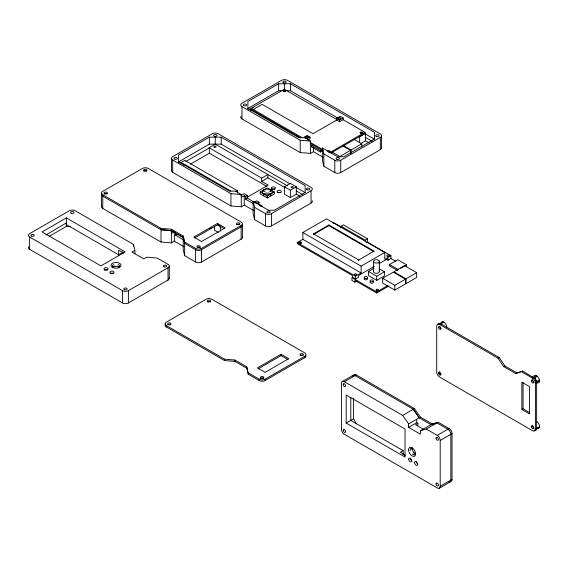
<?xml version="1.0" encoding="UTF-8"?>
<svg xmlns="http://www.w3.org/2000/svg" width="568" height="568" viewBox="0 0 568 568"><rect width="100%" height="100%" fill="white"/><g stroke="black" fill="none" stroke-linecap="round" stroke-linejoin="round"><path stroke-width="0.85" d="M346.182 423.082L346.182 395.023L405.019 429.053L405.019 457.048L346.182 423.082L353.573 418.815L353.573 398.026M350.797 420.419L350.797 397.621M534.076 430.196L535.78 430.203L536.646 428.286L536.646 382.541L535.163 378.728L522.737 371.096L515.645 373.517L503.816 366.687L497.902 358.124L439.667 324.498A4.111 2.371 60 0 0 436.707 326.209L436.707 371.955A4.111 2.371 60 0 0 439.667 377.081L532.507 430.679A4.111 2.371 60 0 0 535.461 428.968L539.6 426.582A4.182 2.414 60 0 0 536.646 421.463M537.413 428.627L539.202 428.059L539.6 426.582M534.46 430.338A4.111 2.371 60 0 0 536.554 429.124L536.646 428.286A4.182 2.414 60 0 0 536.54 427.349M441.244 322.34L442.33 321.715L443.807 322.113A4.182 2.414 60 0 1 446.76 327.232M365.267 133.927L374.426 139.217L374.426 132.252L290.454 83.773L278.632 83.773L247.882 101.523L247.882 108.942M247.882 108.488L278.632 90.738L282.012 90.738M248.827 109.716L284.305 89.233L337.293 119.827M251.233 108.602L253.335 107.387M300.5 137.846L253.264 110.575L253.264 109.482L262.132 104.356L312.989 133.721L336.632 120.068L339.593 121.772L343.136 119.727L364.961 132.323L364.961 133.416L331.023 153.012M66.371 217.892L42.075 231.921L100.912 265.895L125.152 251.894L66.371 217.892L66.371 224.587L118.655 254.826L122.205 252.781M295.992 187.326L305.151 192.616L305.151 185.651L221.186 137.172L209.358 137.172L178.608 154.929L178.608 162.341M45.866 235.06L66.08 223.046L66.371 224.587M49.068 236.423L66.314 226.462L70.538 226.462M178.608 161.887L209.358 144.137L221.186 144.137L289.886 183.805M179.935 163.172L184.763 160.389L237.438 190.741L237.438 193.063M287.373 185.764L215.272 144.137L209.059 147.723L261.692 178.103L267.897 174.525L267.897 177.798L285.129 187.745M185.814 161.482L209.358 147.893L209.358 153.218L190.372 164.18M183.485 165.224L184.813 164.457L230.828 191.018M336.632 120.068L336.632 118.357L340.182 116.312L343.136 118.016L343.136 119.727M310.029 137.136L307.075 138.84L304.114 137.136L307.075 135.425L310.029 137.136L310.029 138.84L307.813 140.118M336.632 118.357L339.593 120.068L343.136 118.016M322.638 150.747L320.38 152.054L311.505 146.934L311.505 145.564L312.691 144.883M236.025 191.558L237.438 190.741M29.657 249.338L29.657 237.048A4.111 2.371 0 0 1 29.657 233.633L69.275 210.756A4.111 2.371 0 0 1 75.189 210.756L133.43 244.382L134.907 250.36L131.953 252.064L143.782 258.894L146.736 257.183L157.088 258.042L168.022 264.354A4.111 2.371 0 0 1 168.022 267.769L168.022 280.059L128.403 302.936A4.111 2.371 0 0 1 122.489 302.936L29.657 249.338A4.111 2.371 0 0 1 28.727 246.704M113.919 264.525L112.499 265.348L112.499 267.258A5.02 2.897 0 0 1 119.592 267.258L119.592 265.348L118.179 264.525M170.947 231.666L172.296 230.885M112.499 267.258L114.629 266.03M171.366 233.469L174.326 231.765L174.326 241.187L183.933 246.732M261.692 178.103L261.692 181.384L267.897 177.798M241.038 116.305A4.111 2.371 0 0 0 241.968 118.939L300.216 152.565L310.561 153.417L313.522 151.713L323.128 157.258M240.867 195.591L244.247 193.638L247.201 195.349L247.201 198.076L255.209 202.698M311.505 145.564L320.38 150.69L321.559 150.002M175.505 232.447L175.505 235.18L177.28 234.151L183.833 237.935M241.293 197.394L244.247 195.69L245.433 196.372L247.201 195.349M246.981 197.387L268.195 185.14L261.692 181.384M245.433 196.372L245.433 199.105L247.201 198.076M101.849 205.779A4.111 2.371 0 0 0 102.772 208.413L161.021 242.039L171.366 242.891L174.326 241.187M260.151 191.97L267.251 187.873L274.344 191.97L274.344 193.88L267.251 197.976L260.151 193.88L260.151 191.97L267.251 196.066L274.344 191.97M329.66 152.7L364.961 132.323M265.121 191.011L263.701 191.828L263.701 189.918M171.77 169.704A4.111 2.371 0 0 0 172.693 172.338L230.942 205.964L241.293 206.816L244.247 205.112L253.853 210.657M217.494 223.43L193.837 237.09L201.526 241.528L225.176 227.874L217.494 223.43L217.494 224.8L194.604 238.013M254.89 203.202L254.89 201.832L256.665 200.809L259.029 202.172L259.029 204.636M284.454 186.815L290.369 183.4L296.283 186.815L296.283 194.185L290.369 197.6L284.454 194.185L284.454 186.815L290.369 190.223L296.283 186.815M257.254 203.202L259.029 202.172M361.12 143.349L365.558 140.786L369.25 142.923M350.534 153.53L350.534 150.343L339.891 156.491L332.443 152.188M343.675 145.706L351.13 150.002L361.773 143.86L361.773 147.048M374.426 139.082L343.675 156.832L337.761 156.832L322.39 147.957L322.39 160.247L323.866 166.218L334.808 172.537A4.111 2.371 0 0 0 340.722 172.537L380.34 149.661A4.111 2.371 0 0 0 381.447 147.332M322.39 147.957L323.866 153.928L334.808 160.247A4.111 2.371 0 0 0 340.722 160.247L380.34 137.371A4.111 2.371 0 0 0 380.34 133.956L287.5 80.358A4.111 2.371 0 0 0 281.586 80.358L241.968 103.234A4.111 2.371 0 0 0 241.968 106.649L241.968 118.939M29.657 237.048L122.489 290.646A4.111 2.371 0 0 0 128.403 290.646L168.022 267.769M102.772 194.753L161.014 228.379L171.387 229.216L183.208 236.047L184.664 242.032L195.612 248.358A4.111 2.371 0 0 0 201.526 248.358L241.144 225.482A4.111 2.371 0 0 0 241.144 222.067L148.305 168.469A4.111 2.371 0 0 0 142.391 168.469L102.772 191.338A4.111 2.371 0 0 0 102.772 194.753L102.772 208.413M305.151 192.481L274.401 210.231L268.494 210.231L253.115 201.356L253.115 213.646L254.592 219.624L265.533 225.936A4.111 2.371 0 0 0 271.447 225.936L311.065 203.06A4.111 2.371 0 0 0 312.173 200.731M253.115 201.356L254.592 207.334L265.533 213.646A4.111 2.371 0 0 0 271.447 213.646L311.065 190.77A4.111 2.371 0 0 0 311.065 187.362L218.226 133.757A4.111 2.371 0 0 0 212.318 133.757L172.693 156.633A4.111 2.371 0 0 0 172.693 160.048L172.693 172.338M183.208 236.047L183.194 249.721L184.671 255.692L195.612 262.011A4.111 2.371 0 0 0 201.526 262.011L241.144 239.135A4.111 2.371 0 0 0 242.252 236.806M302.865 232.504L361.106 266.129L361.106 272.959L302.865 239.334L302.865 232.504L326.515 218.85L384.763 252.476L384.763 259.306L390.969 255.721L390.969 258.518L388.015 260.222L386.531 259.37M374.369 266.399L358.443 275.586L358.443 277.298L355.49 279.002L352.536 277.298L352.536 275.586L297.241 243.665L297.241 242.571L302.865 239.334M313.508 233.867L328.879 224.992L374.113 251.113L358.742 259.988L313.508 233.867L313.508 234.549L328.879 225.674L374.113 251.794M340.999 227.896L340.999 226.185L343.37 224.821L367.61 238.823L367.61 242.231L390.969 255.721M340.999 226.185L365.245 240.186L367.61 238.823M366.431 242.919L367.61 242.231M361.106 266.129L384.763 252.476M297.241 242.571L355.49 276.204L361.106 272.959M378.913 263.772L388.015 258.518L388.015 260.222M379.14 268.756L384.408 271.802L384.408 275.899L376.719 280.336L368.44 275.551L368.44 271.454L374.028 268.231M387.362 285.796L376.726 291.938L351.947 277.631L351.947 280.436L354.901 282.14L357.031 280.911M397.621 270.553L389.492 265.859L389.492 264.496L397.77 259.711L406.638 264.837L406.638 266.2M368.44 271.454L376.719 276.24L384.408 271.802M382.633 278.284L393.276 272.143L405.46 279.172L405.46 283.95L394.81 290.099L382.633 283.063L382.633 278.284L394.81 285.321L405.46 279.172M400.618 268.309L406.638 264.837M354.901 282.14L354.901 280.436L376.726 293.031L389.002 285.945M406.049 278.831L416.692 272.69L416.692 277.468L406.049 283.609L406.049 278.831L393.865 271.802L404.508 265.654L416.692 272.69M281.068 354.254L257.411 367.908L265.1 372.345L288.75 358.692L281.068 354.254L281.068 355.618L258.177 368.831M166.346 325.578L224.587 359.196L234.96 360.034L246.782 366.864L248.237 372.856L259.185 379.175A4.111 2.371 0 0 0 265.1 379.175L304.718 356.299A4.111 2.371 0 0 0 304.718 352.884L211.878 299.286A4.111 2.371 0 0 0 205.964 299.286L166.346 322.162A4.111 2.371 0 0 0 166.346 325.578L166.346 326.941L224.587 360.566L234.96 361.404L246.782 368.227L248.237 374.22L259.185 380.539A4.111 2.371 0 0 0 265.1 380.539L304.718 357.67A4.111 2.371 0 0 0 305.825 355.334M516.823 372.835L505.002 366.005L499.087 357.442L440.846 323.817L439.369 323.426L437.985 324.69A4.111 2.371 60 0 1 440.079 323.476L443.033 321.772M439.667 324.498L443.807 322.113M342.305 381.54L352.948 375.391M452.029 479.413L440.2 486.236A4.111 2.371 60 0 1 437.246 487.947L344.407 434.342A4.111 2.371 60 0 1 341.453 429.223L341.453 383.478A4.111 2.371 60 0 1 344.407 381.767L356.235 374.944L414.47 408.562L420.384 417.132L432.212 423.955L438.127 422.223L449.075 428.542A4.111 2.371 60 0 1 452.029 433.661L452.029 479.413A4.111 2.371 60 0 1 450.211 481.529M497.902 358.124L499.087 357.442M344.407 381.767L402.655 415.4L414.47 408.562M503.816 366.687L505.002 366.005M432.212 423.955L420.391 430.757L420.391 434.172L408.57 427.349L408.57 423.934L420.384 417.132M408.57 427.349L416.727 422.635L417.906 423.316L417.906 425.368M417.906 423.316L415.542 424.686L423.55 429.309M515.645 373.517L522.737 371.096M420.391 430.757L426.305 429.053L438.127 422.223M403.124 454.613L403.124 450.63L400.291 452.27L405.346 455.188M521.559 371.777L532.507 378.103L536.646 375.711L538.734 377.919L539.6 380.83A4.182 2.414 60 0 1 537.406 382.868M412.467 454.116L413.887 454.933L415.542 453.974A5.02 2.897 60 0 1 411.999 447.832L410.337 448.784L410.337 450.424M532.209 377.024A4.182 2.414 60 0 1 533.686 377.422L534.46 377.969L537.413 376.257M426.305 429.053L437.246 435.372L449.075 428.542M536.54 383.365A4.182 2.414 60 0 0 536.646 382.541L536.554 381.597L539.508 379.893M535.461 428.968L535.461 383.222L539.6 380.83M440.2 486.236L440.2 440.491L452.029 433.661M521.857 409.514L529.546 413.951L529.546 386.638L521.857 382.2L521.857 409.514L523.043 408.825L529.333 412.46M536.554 429.124L539.508 427.42M439.348 488.182L449.998 482.033M449.025 482.211A4.111 2.371 60 0 0 450.843 480.095L450.843 434.342A4.111 2.371 60 0 0 447.889 429.223L436.941 422.904L431.027 424.637L419.198 417.814L413.291 409.244L355.05 375.625A4.111 2.371 60 0 0 352.309 376.137M431.034 424.615L436.948 422.911M286.236 90.738L290.454 90.738L337.782 118.059M101.849 193.489A4.111 2.371 0 0 0 102.772 196.123L161.021 229.749L171.387 230.58L183.208 237.41L184.671 243.402L195.612 249.721A4.111 2.371 0 0 0 201.526 249.721L241.144 226.845A4.111 2.371 0 0 0 242.252 224.509M241.968 106.649L300.216 140.275L310.561 141.127L310.561 153.417M172.693 160.048L230.942 193.674L241.293 194.526L241.293 206.816M161.021 229.749L171.366 230.601M440.079 323.476L440.846 323.817A4.182 2.414 60 0 1 441.613 324.378M365.558 137.506L372.21 141.347M354.318 139.558L361.773 143.86M343.086 146.047L350.534 150.343M310.561 141.127L304.647 137.712L298.732 137.712L247.882 108.353M253.264 109.482L301.842 137.527M310.085 142.284L322.873 149.668M310.405 143.562L323.029 150.854M296.283 190.912L302.936 194.753M296.283 194.185L299.982 196.322M332.72 222.088L341.084 226.916M209.358 153.218L266.669 186.304M390.493 258.241L395.825 261.323M269.381 191.011L270.794 191.828L270.794 189.918M389.492 264.496L398.36 269.615M254.89 201.832L262.579 206.269M241.293 194.526L235.379 191.111L229.465 191.111L178.608 161.752M245.433 199.105L253.434 203.727M217.494 224.594L220.448 226.298L220.448 231.219M217.494 224.8L223.778 228.428M218.233 232.397L214.534 230.26L214.534 226.163M175.505 235.18L183.514 239.802M122.163 251.88L123.682 252.753M281.068 355.618L288.054 359.65M117.469 266.03L119.592 267.258M413.412 452.746L415.542 453.974M350.499 420.249L403.124 450.63M402.996 454.173L404.522 455.053M123.71 253.108L118.655 250.183L118.655 254.826M439.156 373.133L440.427 374.71M413.298 409.251L419.212 417.785M402.655 415.4L408.57 423.934M353.573 418.815L356.526 423.934M183.208 237.41L184.664 243.402M523.043 382.399L523.043 408.825M416.727 419.22L416.727 422.635M411.999 447.832L411.999 449.473M394.81 285.321L394.81 290.099M381.597 135.667L381.597 147.957M380.34 137.371L380.34 149.661M379.353 261.386A2.925 1.69 0 0 1 374.958 262.849A2.925 1.69 0 0 1 374.958 259.924A2.925 1.69 0 0 1 379.353 261.386L379.353 271.625M376.719 276.24L376.719 280.336M376.726 291.938L376.726 293.031M373.495 261.386L373.495 271.625M365.558 140.786L365.558 133.409L359.643 136.824L359.643 142.561M365.245 240.186L365.245 241.89M358.742 259.988L358.742 260.669M355.49 276.204L355.49 279.002M351.13 150.002L351.13 153.19M340.722 160.247L340.722 172.537M339.593 120.068L339.593 121.772M334.808 160.247L334.808 172.537M328.879 224.992L328.879 225.674M323.866 153.928L323.866 166.218M320.38 150.69L320.38 152.054M313.522 147.431L313.522 151.713M311.065 190.77L311.065 203.06M304.718 356.299L304.718 357.67M300.216 140.275L300.216 152.565M290.454 83.773L290.454 90.738M290.369 190.223L290.369 197.6M284.547 83.773L284.547 89.865M278.632 83.773L278.632 90.738M271.447 213.646L271.447 225.936M270.794 194.015L270.794 195.932M267.251 196.066L267.251 197.976M265.533 213.646L265.533 225.936M265.1 379.175L265.1 380.539M263.701 194.015A5.02 2.897 0 0 0 272.093 192.715A5.02 2.897 0 0 0 265.952 189.172A5.02 2.897 0 0 0 263.701 194.015L263.701 195.932M259.185 379.175L259.185 380.539M254.592 207.334L254.592 219.624M248.237 372.856L248.237 374.22M246.782 366.864L246.782 368.227M244.247 195.69L244.247 205.112M242.401 225.141L242.401 237.431M241.144 225.482L241.144 239.135M234.96 360.034L234.96 361.404M230.942 193.674L230.942 205.964M224.587 359.196L224.587 360.566M221.186 137.172L221.186 144.137M215.272 137.172L215.272 144.137M209.358 137.172L209.358 144.137M201.526 248.358L201.526 262.011M195.612 248.358L195.612 262.011M184.664 242.032L184.671 255.692M171.444 158.337L171.444 170.627M171.387 229.216L171.366 242.891M169.278 266.065L169.278 278.356M161.014 228.379L161.021 242.039M134.907 250.36L134.907 253.782M133.43 244.382L133.43 246.143M128.403 290.646L128.403 302.936M122.489 290.646L122.489 302.936M101.523 194.412L101.523 206.702M66.314 223.849L66.314 226.462M327.637 151.436A1.257 0.724 0 0 1 328.787 150.719A1.257 0.724 0 0 1 330.129 151.315A1.257 0.724 0 0 1 329.22 152.139M360.325 133.395A1.257 0.724 0 0 1 361.738 133.054A1.257 0.724 0 0 1 362.668 133.757M328.269 151.904A1.257 0.724 0 0 1 330.15 152.529M283.219 91.675A1.257 0.724 0 0 1 285.392 91.675M250.516 110.519A1.257 0.724 0 0 1 251.723 109.986A1.257 0.724 0 0 1 252.938 110.519M534.46 377.969A4.111 2.371 60 0 1 536.554 381.597M534.275 382.356A1.676 0.966 60 0 1 532.969 381.497A1.676 0.966 60 0 1 532.543 379.822M532.507 378.103A4.111 2.371 60 0 1 535.461 383.222M441.151 374.475A1.676 0.966 60 0 1 439.909 373.268A1.676 0.966 60 0 1 439.824 371.706M534.275 428.102A1.676 0.966 60 0 1 532.969 427.25A1.676 0.966 60 0 1 532.543 425.567M441.151 328.73A1.676 0.966 60 0 1 439.703 326.217M533.785 376.591A4.182 2.414 60 0 1 536.646 375.711M376.229 290.617A1.257 0.724 0 0 1 378.203 290.468M367.283 278.348A1.676 0.966 0 0 1 365.835 279.797A1.676 0.966 0 0 1 364.386 278.348M372.935 281.565A1.676 0.966 0 0 1 372.935 282.928A1.676 0.966 0 0 1 370.57 282.928A1.676 0.966 0 0 1 370.57 281.565A1.676 0.966 0 0 1 371.316 279.946A1.676 0.966 0 0 1 373.368 281.132A1.676 0.966 0 0 1 370.57 281.565M379.246 271.192A2.925 1.69 0 0 1 376.037 273.3A2.925 1.69 0 0 1 373.886 270.78M333.047 223.096A1.257 0.724 0 0 1 333.806 223.437M299.116 243.303A1.257 0.724 0 0 1 301.288 243.303M328.609 151.926A1.086 0.625 0 0 1 329.98 152.529M360.368 133.594A1.086 0.625 0 0 1 361.56 133.132A1.086 0.625 0 0 1 362.505 133.757M353.367 375.81A4.111 2.371 60 0 1 356.235 374.944M437.246 435.372A4.111 2.371 60 0 1 440.2 440.491M417.849 464.113A2.087 1.207 60 0 1 416.372 461.557M411.935 460.705A2.087 1.207 60 0 1 410.458 458.142M260.527 378.586A1.676 0.966 0 0 1 262.139 377.869A1.676 0.966 0 0 1 263.758 378.586M207.476 301.878A1.676 0.966 0 0 1 210.373 301.878M300.145 355.71A1.676 0.966 0 0 1 302.943 355.277M166.346 326.941A4.111 2.371 0 0 1 165.664 324.023M167.858 324.754A1.676 0.966 0 0 1 170.755 324.754M197.387 247.328A1.676 0.966 0 0 1 199.212 247.123A1.676 0.966 0 0 1 200.241 248.017M143.732 171.287A1.676 0.966 0 0 1 145.131 170.585A1.676 0.966 0 0 1 146.8 171.06M236.742 224.658A1.676 0.966 0 0 1 239.639 224.658M104.285 193.929A1.676 0.966 0 0 1 107.182 193.929M259.342 205.325A1.086 0.625 0 0 1 260.563 205.616A1.086 0.625 0 0 1 260.392 206.376M277.773 192.722A2.087 1.207 0 0 1 280.734 192.722M263.701 193.88A5.02 2.897 0 0 1 270.794 193.88M271.859 189.307A2.087 1.207 0 0 1 274.82 189.307M181.242 163.925A1.257 0.724 0 0 1 183.215 163.534A1.257 0.724 0 0 1 183.081 164.734M211.353 227.91A2.087 1.207 0 0 1 209.869 228.762M168.952 277.425A4.111 2.371 0 0 1 168.022 280.059M104.576 270.056A2.087 1.207 0 0 1 107.529 270.056M110.49 273.471A2.087 1.207 0 0 1 113.444 273.471M360.786 133.288A1.257 0.724 0 0 0 362.668 132.663A1.257 0.724 0 0 0 360.786 132.039A1.257 0.724 0 0 0 360.786 133.288M306.443 137.761A1.257 0.724 0 0 0 308.325 137.136A1.257 0.724 0 0 0 306.443 136.505A1.257 0.724 0 0 0 306.443 137.761M338.961 118.989A1.257 0.724 0 0 0 340.843 118.357A1.257 0.724 0 0 0 338.961 117.732A1.257 0.724 0 0 0 338.961 118.989M251.155 110.348A1.257 0.724 0 0 0 253.037 109.716A1.257 0.724 0 0 0 251.155 109.091A1.257 0.724 0 0 0 251.155 110.348M283.68 91.569A1.257 0.724 0 0 0 285.562 90.944A1.257 0.724 0 0 0 283.68 90.312A1.257 0.724 0 0 0 283.68 91.569M531.321 426.582A1.676 0.966 60 0 0 533.096 428.79A1.676 0.966 60 0 0 533.096 426.419A1.676 0.966 60 0 0 531.321 426.582M531.321 380.83A1.676 0.966 60 0 0 533.096 383.038A1.676 0.966 60 0 0 533.096 380.674A1.676 0.966 60 0 0 531.321 380.83M438.482 372.984A1.676 0.966 60 0 0 440.257 375.185A1.676 0.966 60 0 0 440.257 372.821A1.676 0.966 60 0 0 438.482 372.984M438.482 327.232A1.676 0.966 60 0 0 440.257 329.44A1.676 0.966 60 0 0 440.257 327.076A1.676 0.966 60 0 0 438.482 327.232M376.69 290.518A1.257 0.724 0 0 0 378.572 289.893A1.257 0.724 0 0 0 376.69 289.261A1.257 0.724 0 0 0 376.69 290.518M365.004 278.299A1.676 0.966 0 0 0 367.51 277.468A1.676 0.966 0 0 0 365.004 276.63A1.676 0.966 0 0 0 365.004 278.299M354.865 275.125A1.257 0.724 0 0 0 356.747 274.493A1.257 0.724 0 0 0 354.865 273.868A1.257 0.724 0 0 0 354.865 275.125M299.315 243.09A1.257 0.724 0 0 0 301.409 242.763A1.257 0.724 0 0 0 299.876 241.876A1.257 0.724 0 0 0 299.315 243.09M387.127 256.232A1.257 0.724 0 0 0 389.222 255.905A1.257 0.724 0 0 0 387.688 255.018A1.257 0.724 0 0 0 387.127 256.232M283.709 82.9A1.676 0.966 0 0 0 286.215 82.069A1.676 0.966 0 0 0 283.709 81.231A1.676 0.966 0 0 0 283.709 82.9M243.743 105.62A1.676 0.966 0 0 0 246.54 105.186A1.676 0.966 0 0 0 244.496 104.008A1.676 0.966 0 0 0 243.743 105.62M376.201 136.348A1.676 0.966 0 0 0 378.998 135.915A1.676 0.966 0 0 0 376.946 134.73A1.676 0.966 0 0 0 376.201 136.348M336.93 159.374A1.676 0.966 0 0 0 339.437 158.536A1.676 0.966 0 0 0 336.93 157.705A1.676 0.966 0 0 0 336.93 159.374M343.221 430.246A1.676 0.966 60 0 0 344.996 432.454A1.676 0.966 60 0 0 344.996 430.09A1.676 0.966 60 0 0 343.221 430.246M343.221 384.5A1.676 0.966 60 0 0 344.996 386.709A1.676 0.966 60 0 0 344.996 384.344A1.676 0.966 60 0 0 343.221 384.5M436.061 483.851A1.676 0.966 60 0 0 437.836 486.059A1.676 0.966 60 0 0 437.836 483.688A1.676 0.966 60 0 0 436.061 483.851M436.061 438.098A1.676 0.966 60 0 0 437.836 440.306A1.676 0.966 60 0 0 437.836 437.942A1.676 0.966 60 0 0 436.061 438.098M408.683 459.164A2.087 1.207 60 0 0 410.905 461.926A2.087 1.207 60 0 0 410.905 458.965A2.087 1.207 60 0 0 408.683 459.164M414.597 462.579A2.087 1.207 60 0 0 416.813 465.341A2.087 1.207 60 0 0 416.813 462.38A2.087 1.207 60 0 0 414.597 462.579M408.57 449.813A5.02 2.897 60 0 0 413.887 456.431A5.02 2.897 60 0 0 413.887 449.338A5.02 2.897 60 0 0 408.57 449.813M261.308 378.302A1.676 0.966 0 0 0 263.815 377.464A1.676 0.966 0 0 0 261.308 376.634A1.676 0.966 0 0 0 261.308 378.302M300.579 355.277A1.676 0.966 0 0 0 303.376 354.844A1.676 0.966 0 0 0 301.331 353.658A1.676 0.966 0 0 0 300.579 355.277M208.087 301.828A1.676 0.966 0 0 0 210.593 300.997A1.676 0.966 0 0 0 208.087 300.16A1.676 0.966 0 0 0 208.087 301.828M168.469 324.704A1.676 0.966 0 0 0 170.975 323.866A1.676 0.966 0 0 0 168.469 323.029A1.676 0.966 0 0 0 168.469 324.704M197.735 247.485A1.676 0.966 0 0 0 200.241 246.647A1.676 0.966 0 0 0 197.735 245.809A1.676 0.966 0 0 0 197.735 247.485M237.353 224.608A1.676 0.966 0 0 0 239.859 223.778A1.676 0.966 0 0 0 237.353 222.94A1.676 0.966 0 0 0 237.353 224.608M144.166 170.854A1.676 0.966 0 0 0 146.963 170.421A1.676 0.966 0 0 0 144.918 169.243A1.676 0.966 0 0 0 144.166 170.854M104.895 193.887A1.676 0.966 0 0 0 107.402 193.049A1.676 0.966 0 0 0 104.895 192.211A1.676 0.966 0 0 0 104.895 193.887M214.434 136.306A1.676 0.966 0 0 0 216.948 135.468A1.676 0.966 0 0 0 214.434 134.63A1.676 0.966 0 0 0 214.434 136.306M174.816 159.175A1.676 0.966 0 0 0 177.322 158.337A1.676 0.966 0 0 0 174.816 157.506A1.676 0.966 0 0 0 174.816 159.175M306.926 189.748A1.676 0.966 0 0 0 309.723 189.314A1.676 0.966 0 0 0 307.678 188.136A1.676 0.966 0 0 0 306.926 189.748M267.308 212.624A1.676 0.966 0 0 0 270.105 212.191A1.676 0.966 0 0 0 268.06 211.005A1.676 0.966 0 0 0 267.308 212.624M214.434 147.24A1.086 0.625 0 0 0 216.06 146.7A1.086 0.625 0 0 0 214.434 146.153A1.086 0.625 0 0 0 214.434 147.24M291.604 187.696A1.086 0.625 0 0 0 293.23 187.156A1.086 0.625 0 0 0 291.604 186.609A1.086 0.625 0 0 0 291.604 187.696M271.859 188.966A2.087 1.207 0 0 0 275.359 188.42A2.087 1.207 0 0 0 272.796 186.943A2.087 1.207 0 0 0 271.859 188.966M277.773 192.374A2.087 1.207 0 0 0 281.274 191.835A2.087 1.207 0 0 0 278.71 190.358A2.087 1.207 0 0 0 277.773 192.374M31.772 236.174A1.676 0.966 0 0 0 34.286 235.337A1.676 0.966 0 0 0 31.772 234.499A1.676 0.966 0 0 0 31.772 236.174M71.39 213.298A1.676 0.966 0 0 0 73.904 212.46A1.676 0.966 0 0 0 71.39 211.63A1.676 0.966 0 0 0 71.39 213.298M124.612 289.772A1.676 0.966 0 0 0 127.118 288.934A1.676 0.966 0 0 0 124.612 288.104A1.676 0.966 0 0 0 124.612 289.772M164.23 266.896A1.676 0.966 0 0 0 166.743 266.065A1.676 0.966 0 0 0 164.23 265.228A1.676 0.966 0 0 0 164.23 266.896M105.009 269.906A2.087 1.207 0 0 0 108.147 268.863A2.087 1.207 0 0 0 105.009 267.819A2.087 1.207 0 0 0 105.009 269.906M110.923 273.322A2.087 1.207 0 0 0 114.054 272.278A2.087 1.207 0 0 0 110.923 271.234A2.087 1.207 0 0 0 110.923 273.322M112.499 267.393A5.02 2.897 0 0 0 120.892 266.094A5.02 2.897 0 0 0 114.75 262.551A5.02 2.897 0 0 0 112.499 267.393"/></g></svg>
